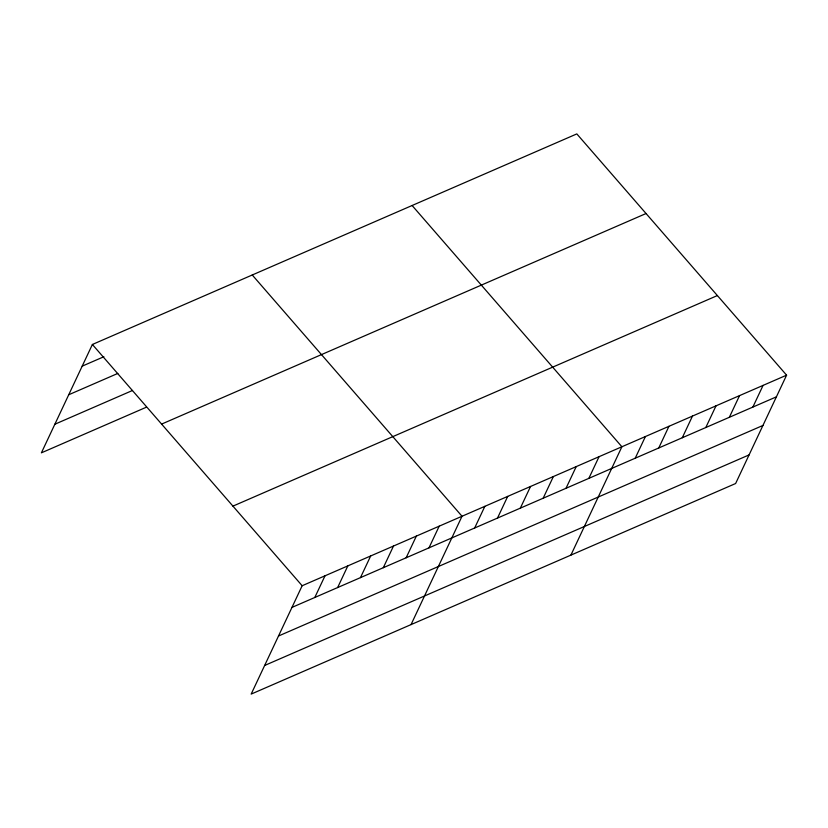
<?xml version="1.0" encoding="UTF-8"?>
<svg xmlns="http://www.w3.org/2000/svg" width="828" height="828" viewBox="0 0 828 828"><rect width="100%" height="100%" fill="white"/><g stroke="black" fill="none" stroke-linecap="round" stroke-linejoin="round"><path stroke-width="1.24" d="M786.6 375.167L302.158 585.738L251.174 694.092L735.616 483.521L786.6 375.167L576.826 133.908L92.384 344.479L41.4 452.833L146.452 407.169M314.795 597.485L325 575.812M337.638 587.559L347.832 565.886M360.48 577.623L370.675 555.961M383.312 567.697L393.507 546.025M406.155 557.772L416.349 536.099M428.987 547.846L439.192 526.173M411.04 624.602L462.024 516.248L252.25 274.989M474.661 527.995L484.866 506.322M497.504 518.069L507.699 496.396M520.336 508.144L530.541 486.471M543.178 498.208L553.373 476.545M566.021 488.282L576.216 466.609M588.853 478.356L599.048 456.683M570.906 555.112L621.89 446.758L412.116 205.51M635.221 458.205L645.416 436.532M658.757 447.979L668.952 426.306M682.282 437.753L692.477 416.08M705.808 427.517L716.013 405.844M729.344 417.291L739.539 395.618M752.869 407.065L763.074 385.393M82.189 366.152L103.883 356.723M68.724 394.759L117.835 373.418M54.865 424.226L132.511 390.474M161.615 424.091L646.057 213.52M232.937 506.125L717.379 295.555M291.963 607.41L776.405 396.84M278.498 636.018L762.94 425.447M264.629 665.484L749.071 454.914M92.384 344.479L302.158 585.738"/></g></svg>
